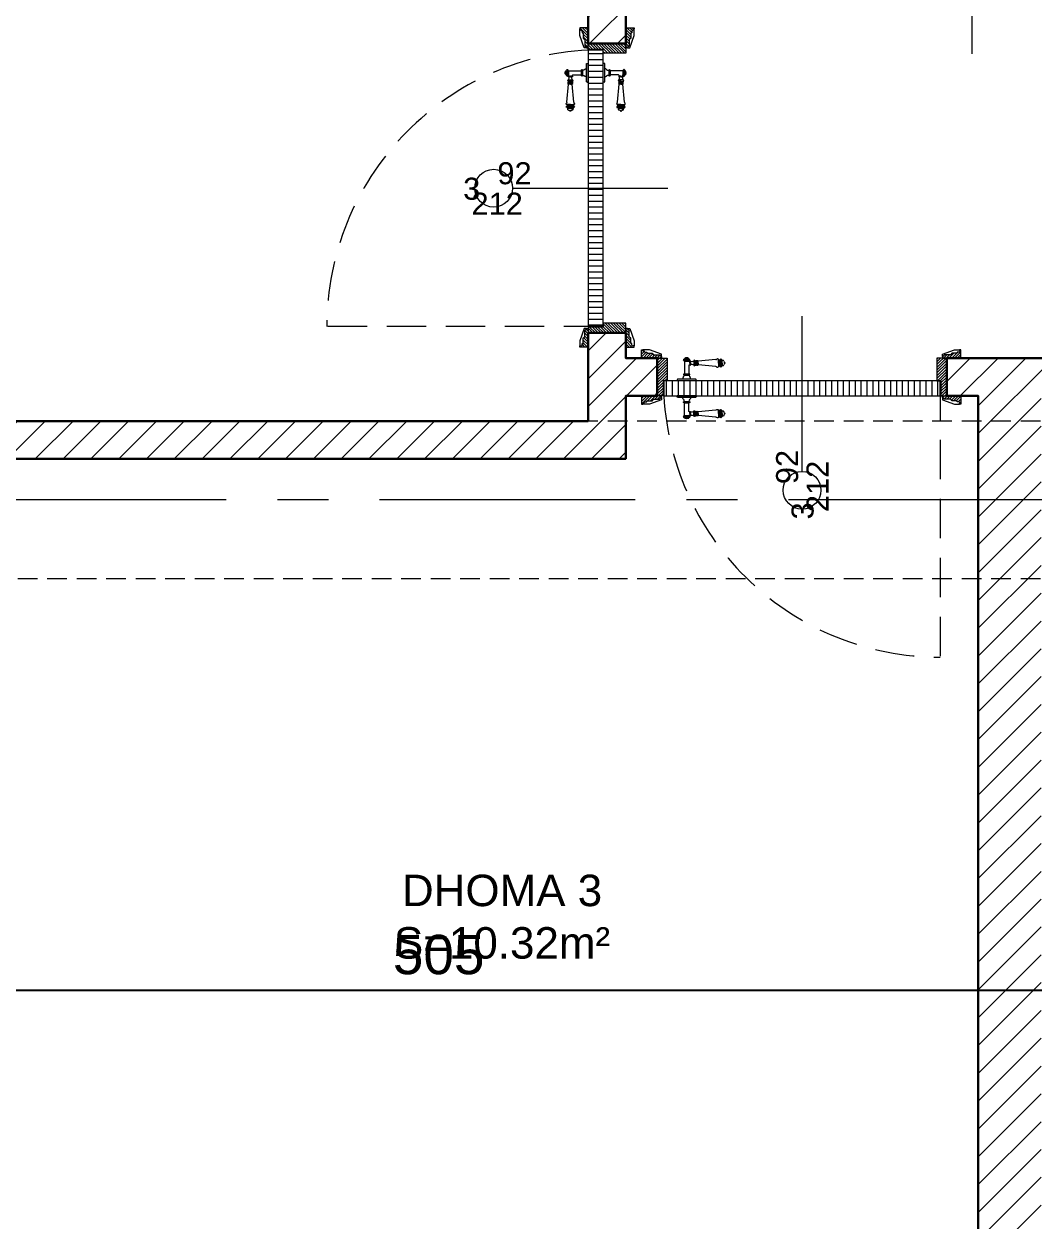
# Model space of a CAD drawing. Header units: centimetres. Extents: x 92587 to 105438, y -55119 to -48334.
# Drawn here: x 93549.8 to 93870.9, y -50901.6 to -50521.2 of the extents above; entities that cross this region are included whole.
import ezdxf

# ---------------------------------------------------------------- set-up
doc = ezdxf.new("R2010")
doc.units = ezdxf.units.CM
doc.header["$LTSCALE"] = 50
doc.header["$MEASUREMENT"] = 0
doc.linetypes.add('AXES', pattern=[2, 1.25, -0.25, 0.25, -0.25])
doc.linetypes.add('CACHE', pattern=[0.375, 0.25, -0.125])
doc.layers.get('0').update_dxf_attribs({"color": 8})
doc.layers.add('AXES', color=10, linetype='AXES')
doc.layers.add('TALUS', color=2, linetype='Continuous')
for name, color, linetype, lineweight in [('BETON CACHE', 4, 'CACHE', 5), ('door', 44, 'Continuous', 5), ('MACONNERIE COUPE', 7, 'Continuous', 30), ('MACONNERIE HACHURE', 253, 'Continuous', 13)]:
    doc.layers.add(name, color=color, linetype=linetype, lineweight=lineweight)
doc.layers.add('DEMOL', color=7, linetype='Continuous', lineweight=60, true_color=0xa87e00)
doc.styles.add('GENERATED_STYLE_1', font='arial.ttf')
doc.styles.add('RS_TEXT_1.50', font='arial.ttf', dxfattribs={"height": 12.5})
doc.styles.add('RS_TXT_50', font='arial.ttf', dxfattribs={"height": 12.5})
doc.dimstyles.new('RS_50CM_LINEAIRE', dxfattribs={"dimscale": 5, "dimtxt": 12.5, "dimasz": 1.5, "dimexe": 1, "dimexo": 2.5, "dimgap": 1, "dimtad": 1, "dimdec": 1, "dimrnd": 0.5, "dimdsep": 46, "dimtxsty": 'RS_TXT_50', "dimblk1": 'ARCHTICK', "dimblk2": 'ARCHTICK', "dimsah": 1, "dimcen": 2.5, "dimdle": 1, "dimclrt": 4, "dimadec": 0, "dimazin": 2, "dimtfac": 1, "dimtdec": 1, "dimtix": 1, "dimtmove": 2, "dimatfit": 3, "dimfxl": 1, "dimtolj": 1, "dimtzin": 0, "dimarcsym": 0})

# ---------------------------------------------------------------- blocks, each defined once
blk = doc.blocks.new('A$C1cd8c289')
at = {"layer": 'AXES', "lineweight": 5, "ltscale": 1.3}
blk.add_line((3195, 190), (-1985, 190), dxfattribs=at)
blk = doc.blocks.new('door900')
at = {"color": 0}
for p, q in [((-9.3, 67.7), (9.3, 67.7)), ((9.3, 65.2), (-9.3, 65.2)), ((-6.8, 71.5), (-6.8, 70.2)), ((-5.5, 71.5), (-6.8, 71.5)), ((-6.8, 70.2), (6.8, 70.2)), ((-6.8, 62.7), (-6.8, 24)), ((-6.8, 62.7), (6.8, 62.7)), ((-5.5, 71.5), (5.5, 71.5)), ((5.5, 71.5), (6.8, 71.5)), ((6.8, 71.5), (6.8, 70.2)), ((8.7, 62.7), (6.8, 62.7)), ((6.8, 49.1), (6.8, 24)), ((8.7, 50.9), (8.7, 50.9)), ((10.5, 56.8), (10.5, 62.5)), ((10.5, 56.8), (10.5, 51.1)), ((12.7, 56.8), (12.7, 62.5)), ((12.7, 56.8), (12.7, 51.1)), ((22.5, 63.8), (22.5, 49.8)), ((26.5, 56.8), (26.5, 63.8)), ((26.5, 63.8), (29.1, 63.8)), ((26.5, 63.8), (29.1, 63.8)), ((26.5, 56.8), (26.5, 49.8)), ((26.5, 49.8), (29.1, 49.8)), ((26.5, 49.8), (29.1, 49.8)), ((29.1, 63.8), (29.1, 62.8)), ((29.1, 62.8), (29.1, 56.8)), ((29.1, 50.8), (29.1, 56.8)), ((29.1, 50.8), (29.1, 49.8)), ((29.1, 49.8), (29.1, 49.8)), ((31.1, 62.8), (31.1, 56.8)), ((31.1, 50.8), (31.1, 56.8)), ((34.1, 56.8), (34.1, 62.8)), ((34.1, 62.8), (34.1, 56.8)), ((34.1, 50.8), (34.1, 56.8)), ((34.1, 56.8), (34.1, 50.8)), ((92.8, 68.1), (36.2, 62.8)), ((36.2, 56.8), (36.2, 62.8)), ((36.2, 56.8), (36.2, 50.8)), ((92.8, 45.5), (36.2, 50.8)), ((101.2, 67.3), (103.2, 68)), ((101.2, 56.8), (101.2, 67.3)), ((101.2, 56.8), (101.2, 46.3)), ((101.2, 46.3), (103.2, 45.7)), ((103.2, 68), (103.2, 67.7)), ((103.2, 56.8), (103.2, 68)), ((103.2, 56.8), (103.2, 46.3)), ((103.2, 45.9), (103.2, 45.7)), ((106.5, 68), (105.5, 67.3)), ((105.5, 56.8), (105.5, 67.3)), ((105.5, 56.8), (105.5, 46.3)), ((106.5, 45.7), (105.5, 46.3)), ((106.5, 56.8), (106.5, 68)), ((106.5, 56.8), (106.5, 45.7)), ((110.7, 68), (111.8, 67.3)), ((110.7, 56.8), (110.7, 68)), ((110.7, 56.8), (110.7, 45.7)), ((110.7, 45.7), (111.8, 46.3)), ((111.8, 56.8), (111.8, 67.3)), ((111.8, 66.2), (113.3, 66.2)), ((111.8, 56.8), (111.8, 46.3)), ((111.8, 47.5), (113.3, 47.5)), ((113.3, 56.8), (113.3, 66.2)), ((113.3, 56.8), (113.3, 47.5)), ((120.5, 56.8), (120.5, 58.6)), ((120.5, 56.8), (120.5, 55)), ((-30, 3), (-30, 0)), ((30, 0), (-30, 0)), ((27, 6), (-27, 6)), ((-8.3, 22.3), (8.3, 22.3)), ((-8.3, 18.3), (8.3, 18.3)), ((30, 3), (30, 0))]:
    blk.add_line(p, q, dxfattribs=at)
for centre, radius, start, end in [((-9.3, 66.5), 1.25, 90, 270), ((-6.8, 67.7), 2.51, 90.115, 179.885), ((-6.8, 65.2), 2.51, 180.115, 269.885), ((0, 64), 9.29, 53.4104, 126.5896), ((6.8, 67.7), 2.51, 0.115, 89.885), ((6.8, 65.2), 2.51, 270.115, 359.885), ((8.7, 49), 1.91, 88.7426, 178.1515), ((8.6, 64.9), 2.15, 272.7029, 297.6142), ((8.6, 48.8), 2.15, 62.3858, 87.2971), ((9.3, 66.5), 1.25, 270, 90), ((10, 62.5), 0.561, 3.7097, 127.9634), ((10, 51.1), 0.561, 232.0366, 356.2903), ((11.6, 62.5), 1.1, 0.0106, 179.9894), ((11.6, 51.1), 1.1, 180.0106, 359.9894), ((16.7, 70.5), 8.83, 243.5466, 311.3694), ((16.7, 43.2), 8.83, 48.6306, 116.4534), ((24.5, 63.7), 2.01, 4.1469, 175.8531), ((24.5, 50), 2.01, 184.1469, 355.8531), ((30.1, 62.8), 1.03, 0, 180.0014), ((30.1, 50.8), 1.03, 179.9972, 0), ((32.6, 62.8), 1.48, 0, 180), ((32.6, 50.8), 1.48, 180, 0), ((35.2, 62.8), 1.03, 0, 180), ((32.6, 62.8), 1.48, 1.563306237032948e-10, 2.08440831604393e-10), ((35.2, 50.8), 1.03, 180, 0), ((93.1, 72.5), 4.4, 266.3976, 315.6468), ((93.1, 41.1), 4.4, 44.3532, 93.6024), ((98.3, 67.4), 2.89, 358.3861, 135.6468), ((98.3, 46.2), 2.89, 224.3532, 1.6139), ((104.3, 67.6), 1.15, 170.914, 348.1019), ((104.3, 46.1), 1.15, 11.8981, 189.086), ((108.6, 68), 2.1, 0, 180), ((108.6, 45.7), 2.1, 180, 0), ((115.5, 62.5), 2.84, 13.4568, 140.4953), ((115.5, 51.2), 2.84, 219.5047, 346.5432), ((127.9, 65.2), 9.88, 191.9991, 221.6757), ((127.9, 48.5), 9.88, 138.3243, 168.0009), ((120.5, 56.8), 1.79, 0, 90), ((120.5, 56.8), 1.79, 270, 0), ((-27, 3), 3, 90, 180), ((-6.8, 6), 6, 130.5908, 180), ((-16.6, 16.6), 8.41, 314.3689, 12.0705), ((-8.3, 20.3), 2, 90, 270), ((-8.5, 24), 1.71, 275.059, 359.7825), ((8.5, 24), 1.71, 180.2175, 264.941), ((16.6, 16.6), 8.41, 167.9295, 225.6311), ((8.3, 20.3), 2, 270, 90), ((6.8, 6), 6, 0, 49.4092), ((27, 3), 3, 0, 90)]:
    blk.add_arc(centre, radius, start, end, dxfattribs=at)
blk = doc.blocks.new('_ArchTick')
at = {"color": 0, "linetype": 'ByBlock', "const_width": 0.15}
blk.add_lwpolyline([(-0.5, -0.5), (0.5, 0.5)], dxfattribs=at)
blk = doc.blocks.new('*D2856')
at = {"layer": 'Defpoints', "color": 0, "ltscale": 0.5, "transparency": 16777216}
for p in [(93429.11, -50828.34), (93934.11, -50987.36), (93429.11, -51247.36)]:
    blk.add_point(p, dxfattribs=at)
at = {"layer": 'TALUS', "color": 0, "lineweight": -2, "ltscale": 0.5, "transparency": 16777216}
for p, q in [((93429.11, -51234.86), (93429.11, -50823.34)), ((93934.11, -50974.86), (93934.11, -50823.34)), ((93939.11, -50828.34), (93424.11, -50828.34))]:
    blk.add_line(p, q, dxfattribs=at)
at = {"layer": 'TALUS', "color": 0, "lineweight": -2, "ltscale": 0.5, "transparency": 16777216, "xscale": 7.5, "yscale": 7.5, "zscale": 7.5, "rotation": 180}
blk.add_blockref('_ArchTick', (93429.11, -50828.34), dxfattribs=at)
at = {"layer": 'TALUS', "color": 0, "lineweight": -2, "ltscale": 0.5, "transparency": 16777216, "xscale": 7.5, "yscale": 7.5, "zscale": 7.5}
blk.add_blockref('_ArchTick', (93934.11, -50828.34), dxfattribs=at)
at = {"layer": 'TALUS', "color": 4, "ltscale": 0.5, "transparency": 16777216, "insert": (93681.61, -50816.96), "char_height": 12.5, "attachment_point": 5, "style": 'RS_TXT_50'}
blk.add_mtext('\\A1;505', dxfattribs=at)

msp = doc.modelspace()

# ---------------------------------------------------------------- hatches: boundary and pattern name
at = {"layer": 'door'}
h = msp.add_hatch(dxfattribs=at)
h.set_pattern_fill('ANSI31', color=256, scale=5, angle=990)
h.set_pattern_definition([(315, (150534.07864, 92341.89514), (0.4419417382, 0.4419417382), [])])
h.paths.add_polyline_path([(93741.11, -50527.36), (93741.11, -50530.51), (93733.93, -50530.51), (93733.93, -50529.25), (93729.11, -50529.25), (93729.11, -50527.36)])
edge = h.paths.add_edge_path()
edge.add_line((93742.99, -50523.61), (93742.99, -50524.03))
edge.add_line((93742.99, -50524.03), (93742.68, -50524.03))
edge.add_line((93742.68, -50524.03), (93742.68, -50525.79))
edge.add_line((93742.68, -50525.79), (93742.47, -50525.79))
edge.add_arc((93742.16, -50525.79), 0.314, 270, 360, ccw=False)
edge.add_line((93742.16, -50526.11), (93742.16, -50528.2))
edge.add_line((93742.16, -50528.2), (93741.95, -50528.2))
edge.add_arc((93741.63, -50528.2), 0.314, -90, 0, ccw=False)
edge.add_line((93741.63, -50528.51), (93741.63, -50528.72))
edge.add_line((93741.63, -50528.72), (93741.11, -50528.72))
edge.add_line((93741.11, -50528.72), (93741.11, -50522.36))
edge.add_line((93741.11, -50522.36), (93743.73, -50522.36))
edge.add_line((93743.73, -50522.36), (93743.73, -50522.77))
edge.add_line((93743.73, -50522.77), (93743.41, -50522.77))
edge.add_line((93743.41, -50522.77), (93743.41, -50523.19))
edge.add_arc((93743.41, -50523.61), 0.419, 90, 180)
edge = h.paths.add_edge_path()
edge.add_line((93727.22, -50523.61), (93727.22, -50524.03))
edge.add_line((93727.22, -50524.03), (93727.54, -50524.03))
edge.add_line((93727.54, -50524.03), (93727.54, -50525.79))
edge.add_line((93727.54, -50525.79), (93727.75, -50525.79))
edge.add_arc((93728.06, -50525.79), 0.314, 180, 270)
edge.add_line((93728.06, -50526.11), (93728.06, -50528.2))
edge.add_line((93728.06, -50528.2), (93728.27, -50528.2))
edge.add_arc((93728.58, -50528.2), 0.314, 180, 270)
edge.add_line((93728.58, -50528.51), (93728.58, -50528.72))
edge.add_line((93728.58, -50528.72), (93729.11, -50528.72))
edge.add_line((93729.11, -50528.72), (93729.11, -50522.36))
edge.add_line((93729.11, -50522.36), (93726.49, -50522.36))
edge.add_line((93726.49, -50522.36), (93726.49, -50522.77))
edge.add_line((93726.49, -50522.77), (93726.8, -50522.77))
edge.add_line((93726.8, -50522.77), (93726.8, -50523.19))
edge.add_arc((93726.8, -50523.61), 0.419, 0, 90, ccw=False)
h = msp.add_hatch(dxfattribs=at)
h.set_pattern_fill('ANSI31', color=256, scale=15, angle=495)
h.set_pattern_definition([(180, (194581.511, -101166.82), (-8e-16, -1.875), [])])
h.paths.add_polyline_path([(93733.88, -50617.27), (93733.88, -50529.46), (93729.16, -50529.46), (93729.16, -50617.27)])
h = msp.add_hatch(dxfattribs=at)
h.set_pattern_fill('ANSI31', color=256, scale=5, angle=990)
h.set_pattern_definition([(315, (150534.07864, 92341.89514), (0.4419417382, 0.4419417382), [])])
edge = h.paths.add_edge_path()
edge.add_line((93742.99, -50623.11), (93742.99, -50622.7))
edge.add_line((93742.99, -50622.7), (93742.68, -50622.7))
edge.add_line((93742.68, -50622.7), (93742.68, -50620.93))
edge.add_line((93742.68, -50620.93), (93742.47, -50620.93))
edge.add_arc((93742.16, -50620.93), 0.314, 0, 90)
edge.add_line((93742.16, -50620.62), (93742.16, -50618.52))
edge.add_line((93742.16, -50618.52), (93741.95, -50618.52))
edge.add_arc((93741.63, -50618.52), 0.314, 360, 450)
edge.add_line((93741.63, -50618.21), (93741.63, -50618))
edge.add_line((93741.63, -50618), (93741.11, -50618))
edge.add_line((93741.11, -50618), (93741.11, -50623.86))
edge.add_line((93741.11, -50623.86), (93743.73, -50623.86))
edge.add_line((93743.73, -50623.86), (93743.73, -50623.45))
edge.add_line((93743.73, -50623.45), (93743.41, -50623.45))
edge.add_line((93743.41, -50623.45), (93743.41, -50623.53))
edge.add_arc((93743.41, -50623.11), 0.419, 180, 270, ccw=False)
h.paths.add_polyline_path([(93741.11, -50619.36), (93741.11, -50616.22), (93733.93, -50616.22), (93733.93, -50617.48), (93729.11, -50617.48), (93729.11, -50619.36)])
edge = h.paths.add_edge_path()
edge.add_line((93727.22, -50623.11), (93727.22, -50622.7))
edge.add_line((93727.22, -50622.7), (93727.54, -50622.7))
edge.add_line((93727.54, -50622.7), (93727.54, -50620.93))
edge.add_line((93727.54, -50620.93), (93727.75, -50620.93))
edge.add_arc((93728.06, -50620.93), 0.314, 90, 180, ccw=False)
edge.add_line((93728.06, -50620.62), (93728.06, -50618.52))
edge.add_line((93728.06, -50618.52), (93728.27, -50618.52))
edge.add_arc((93728.58, -50618.52), 0.314, 90, 180, ccw=False)
edge.add_line((93728.58, -50618.21), (93728.58, -50618))
edge.add_line((93728.58, -50618), (93729.11, -50618))
edge.add_line((93729.11, -50618), (93729.11, -50623.86))
edge.add_line((93729.11, -50623.86), (93726.49, -50623.86))
edge.add_line((93726.49, -50623.86), (93726.49, -50623.45))
edge.add_line((93726.49, -50623.45), (93726.8, -50623.45))
edge.add_line((93726.8, -50623.45), (93726.8, -50623.53))
edge.add_arc((93726.8, -50623.11), 0.419, 270, 360)
h = msp.add_hatch(dxfattribs=at)
h.set_pattern_fill('ANSI31', color=256, scale=5, angle=1080)
h.set_pattern_definition([(45, (-51132.1491, 1419.608), (-0.4419417382, 0.4419417382), [])])
h.paths.add_polyline_path([(93751.11, -50627.36), (93754.25, -50627.36), (93754.25, -50634.54), (93752.99, -50634.54), (93752.99, -50639.36), (93751.11, -50639.36)])
edge = h.paths.add_edge_path()
edge.add_line((93747.36, -50625.48), (93747.78, -50625.48))
edge.add_line((93747.78, -50625.48), (93747.78, -50625.79))
edge.add_line((93747.78, -50625.79), (93749.54, -50625.79))
edge.add_line((93749.54, -50625.79), (93749.54, -50626))
edge.add_arc((93749.54, -50626.31), 0.314, 0, 90, ccw=False)
edge.add_line((93749.85, -50626.31), (93751.95, -50626.31))
edge.add_line((93751.95, -50626.31), (93751.95, -50626.52))
edge.add_arc((93751.95, -50626.84), 0.314, 0, 90, ccw=False)
edge.add_line((93752.26, -50626.84), (93752.47, -50626.84))
edge.add_line((93752.47, -50626.84), (93752.47, -50627.36))
edge.add_line((93752.47, -50627.36), (93746.11, -50627.36))
edge.add_line((93746.11, -50627.36), (93746.11, -50624.74))
edge.add_line((93746.11, -50624.74), (93746.52, -50624.74))
edge.add_line((93746.52, -50624.74), (93746.52, -50625.06))
edge.add_line((93746.52, -50625.06), (93746.94, -50625.06))
edge.add_arc((93747.36, -50625.06), 0.419, 180, 270)
edge = h.paths.add_edge_path()
edge.add_line((93747.36, -50641.25), (93747.78, -50641.25))
edge.add_line((93747.78, -50641.25), (93747.78, -50640.93))
edge.add_line((93747.78, -50640.93), (93749.54, -50640.93))
edge.add_line((93749.54, -50640.93), (93749.54, -50640.72))
edge.add_arc((93749.54, -50640.41), 0.314, 270, 360)
edge.add_line((93749.85, -50640.41), (93751.95, -50640.41))
edge.add_line((93751.95, -50640.41), (93751.95, -50640.2))
edge.add_arc((93751.95, -50639.89), 0.314, 270, 360)
edge.add_line((93752.26, -50639.89), (93752.47, -50639.89))
edge.add_line((93752.47, -50639.89), (93752.47, -50639.36))
edge.add_line((93752.47, -50639.36), (93746.11, -50639.36))
edge.add_line((93746.11, -50639.36), (93746.11, -50641.98))
edge.add_line((93746.11, -50641.98), (93746.52, -50641.98))
edge.add_line((93746.52, -50641.98), (93746.52, -50641.67))
edge.add_line((93746.52, -50641.67), (93746.94, -50641.67))
edge.add_arc((93747.36, -50641.67), 0.419, 90, 180, ccw=False)
h = msp.add_hatch(dxfattribs=at)
h.set_pattern_fill('ANSI31', color=256, scale=5, angle=1080)
h.set_pattern_definition([(45, (-51132.1491, 1419.608), (-0.4419417382, 0.4419417382), [])])
edge = h.paths.add_edge_path()
edge.add_line((93846.86, -50625.48), (93846.44, -50625.48))
edge.add_line((93846.44, -50625.48), (93846.44, -50625.79))
edge.add_line((93846.44, -50625.79), (93844.68, -50625.79))
edge.add_line((93844.68, -50625.79), (93844.68, -50626))
edge.add_arc((93844.68, -50626.31), 0.314, 90, 180)
edge.add_line((93844.37, -50626.31), (93842.27, -50626.31))
edge.add_line((93842.27, -50626.31), (93842.27, -50626.52))
edge.add_arc((93842.27, -50626.84), 0.314, 90, 180)
edge.add_line((93841.96, -50626.84), (93841.75, -50626.84))
edge.add_line((93841.75, -50626.84), (93841.75, -50627.36))
edge.add_line((93841.75, -50627.36), (93847.61, -50627.36))
edge.add_line((93847.61, -50627.36), (93847.61, -50624.74))
edge.add_line((93847.61, -50624.74), (93847.2, -50624.74))
edge.add_line((93847.2, -50624.74), (93847.2, -50625.06))
edge.add_line((93847.2, -50625.06), (93847.28, -50625.06))
edge.add_arc((93846.86, -50625.06), 0.419, -90, 0, ccw=False)
h.paths.add_polyline_path([(93843.11, -50627.36), (93839.97, -50627.36), (93839.97, -50634.54), (93841.22, -50634.54), (93841.22, -50639.36), (93843.11, -50639.36)])
edge = h.paths.add_edge_path()
edge.add_line((93846.86, -50641.25), (93846.44, -50641.25))
edge.add_line((93846.44, -50641.25), (93846.44, -50640.93))
edge.add_line((93846.44, -50640.93), (93844.68, -50640.93))
edge.add_line((93844.68, -50640.93), (93844.68, -50640.72))
edge.add_arc((93844.68, -50640.41), 0.314, 180, 270, ccw=False)
edge.add_line((93844.37, -50640.41), (93842.27, -50640.41))
edge.add_line((93842.27, -50640.41), (93842.27, -50640.2))
edge.add_arc((93842.27, -50639.89), 0.314, 180, 270, ccw=False)
edge.add_line((93841.96, -50639.89), (93841.75, -50639.89))
edge.add_line((93841.75, -50639.89), (93841.75, -50639.36))
edge.add_line((93841.75, -50639.36), (93847.61, -50639.36))
edge.add_line((93847.61, -50639.36), (93847.61, -50641.98))
edge.add_line((93847.61, -50641.98), (93847.2, -50641.98))
edge.add_line((93847.2, -50641.98), (93847.2, -50641.67))
edge.add_line((93847.2, -50641.67), (93847.28, -50641.67))
edge.add_arc((93846.86, -50641.67), 0.419, 360, 450)
h = msp.add_hatch(dxfattribs=at)
h.set_pattern_fill('ANSI31', color=256, scale=15, angle=585)
h.set_pattern_definition([(270, (142376.566, 45467.0404), (1.875, -9e-16), [])])
h.paths.add_polyline_path([(93841.01, -50634.6), (93753.2, -50634.6), (93753.2, -50639.31), (93841.01, -50639.31)])
at = {"layer": 'MACONNERIE HACHURE'}
h = msp.add_hatch(dxfattribs=at)
h.set_pattern_fill('ANSI31', color=256, scale=50, style=0)
h.set_pattern_definition([(45, (0, 5835.283), (-4.41941738, 4.41941738), [])])
h.paths.add_polyline_path([(93729.11, -50527.36), (93729.11, -50358.36), (93801.11, -50358.36), (93801.11, -50337.36), (93779.11, -50337.36), (93779.11, -50332.36), (93959.11, -50332.36), (93959.11, -50344.36), (93909.11, -50344.36), (93909.11, -50517.36), (93887.11, -50517.36), (93887.11, -50505.36), (93897.11, -50505.36), (93897.11, -50344.36), (93806.11, -50344.36), (93806.11, -50363.36), (93749.11, -50363.36), (93749.11, -50505.36), (93805.11, -50505.36), (93805.11, -50517.36), (93741.11, -50517.36), (93741.11, -50527.36)])
h.paths.add_polyline_path([(94298.94, -51192.36), (94249.11, -51192.36), (94249.11, -51152.36), (94298.94, -51152.36)])
h.paths.add_polyline_path([(94459.11, -51192.36), (94419.11, -51192.36), (94419.11, -51152.36), (94459.11, -51152.36)])
h.paths.add_polyline_path([(94319.11, -51547.36), (94229.11, -51547.36), (94229.11, -51487.36), (94076.11, -51487.36), (94076.11, -51547.36), (94064.11, -51547.36), (94064.11, -51427.36), (94084.11, -51427.36), (94084.11, -51462.36), (94249.11, -51462.36), (94249.11, -51511.36), (94319.11, -51511.36), (94319.11, -51462.36), (94354.11, -51462.36), (94354.11, -51482.36), (94344.11, -51482.36), (94344.11, -51532.36), (94319.11, -51532.36), (94319.11, -51516.36), (94249.11, -51516.36), (94249.11, -51542.36), (94319.11, -51542.36)])
h.paths.add_polyline_path([(93749.11, -49932.36), (93849.11, -49932.36), (93849.11, -49907.36), (93749.11, -49907.36)])
h.paths.add_polyline_path([(93514.11, -51940.47), (93489.11, -51940.47), (93489.11, -51987.36), (93514.11, -51987.36)])
h.paths.add_polyline_path([(93514.11, -50042.36), (93489.11, -50042.36), (93489.11, -50022.36), (93514.11, -50022.36)])
h.paths.add_polyline_path([(94196.61, -51192.36), (94214.11, -51192.36), (94214.11, -51172.36), (94196.61, -51172.36)])
h.paths.add_polyline_path([(93874.11, -51305.36), (93864.11, -51305.36), (93864.11, -51317.36), (93904.11, -51317.36), (93904.11, -51305.36), (93894.11, -51305.36), (93894.11, -50987.36), (94064.11, -50987.36), (94064.11, -51305.36), (93986.1, -51305.36), (93986.1, -51317.36), (94064.11, -51317.36), (94064.11, -51327.36), (94084.11, -51327.36), (94084.11, -51192.36), (94096.61, -51192.36), (94096.61, -51172.36), (94084.11, -51172.36), (94084.11, -50957.36), (94063.11, -50957.36), (94063.11, -50627.36), (93965.1, -50627.36), (93965.1, -50639.36), (94043.11, -50639.36), (94043.11, -50957.36), (93873.11, -50957.36), (93873.11, -50639.36), (93883.11, -50639.36), (93883.11, -50627.36), (93843.11, -50627.36), (93843.11, -50639.36), (93853.11, -50639.36), (93853.11, -50957.36), (93514.11, -50957.36), (93514.11, -50912.36), (93489.11, -50912.36), (93489.11, -50962.36), (93379.11, -50962.36), (93379.11, -50982.36), (93489.11, -50982.36), (93489.11, -51032.36), (93514.11, -51032.36), (93514.11, -50987.36), (93874.11, -50987.36)])
h.paths.add_polyline_path([(93706.11, -50332.36), (93706.11, -50352.36), (93404.11, -50352.36), (93404.11, -50417.36), (93379.11, -50417.36), (93379.11, -50327.36), (93489.11, -50327.36), (93489.11, -50312.36), (93514.11, -50312.36), (93514.11, -50332.36)])
h.paths.add_polyline_path([(94149.11, -50235.36), (94174.11, -50235.36), (94174.11, -50513.36), (94226.11, -50513.36), (94226.11, -50535.36), (94214.11, -50535.36), (94214.11, -50525.36), (94089.11, -50525.36), (94089.11, -50513.36), (94149.11, -50513.36)])
h.paths.add_polyline_path([(94174.11, -50162.36), (94174.11, -50142.36), (94224.11, -50142.36), (94224.11, -50022.36), (94249.11, -50022.36), (94249.11, -50137.36), (94266.61, -50137.36), (94266.61, -50162.36)])
h.paths.add_polyline_path([(93514.11, -49972.36), (93514.11, -49932.36), (93569.11, -49932.36), (93569.11, -49907.36), (93489.11, -49907.36), (93489.11, -49972.36)])
h.paths.add_polyline_path([(94089.11, -49932.36), (94029.11, -49932.36), (94029.11, -49907.36), (94114.11, -49907.36), (94114.11, -49972.36), (94114.11, -49972.36), (94114.11, -50022.36), (94089.11, -50022.36)])
h.paths.add_polyline_path([(93514.11, -51612.36), (93514.11, -51670.47), (93489.11, -51670.47), (93489.11, -51617.36), (93379.11, -51617.36), (93379.11, -51527.36), (93404.11, -51527.36), (93404.11, -51592.36), (93737.11, -51592.36), (93737.11, -51419.36), (93749.11, -51419.36), (93749.11, -51427.36), (93805.11, -51427.36), (93805.11, -51439.36), (93749.11, -51439.36), (93749.11, -51587.36), (93897.11, -51587.36), (93897.11, -51439.36), (93887.11, -51439.36), (93887.11, -51427.36), (93909.11, -51427.36), (93909.11, -51600.36), (93958.97, -51600.36), (93958.97, -51612.36)])
h.paths.add_polyline_path([(93749.11, -51285.36), (93749.11, -51305.36), (93772.11, -51305.36), (93772.11, -51317.36), (93749.11, -51317.36), (93749.11, -51327.36), (93737.11, -51327.36), (93737.11, -51297.36), (93514.11, -51297.36), (93514.11, -51285.36)], flags=17)
h.paths.add_polyline_path([(93729.11, -50647.36), (93514.11, -50647.36), (93514.11, -50659.36), (93741.11, -50659.36), (93741.11, -50639.36), (93751.11, -50639.36), (93751.11, -50627.36), (93741.11, -50627.36), (93741.11, -50619.36), (93729.11, -50619.36)])
h.paths.add_polyline_path([(94314.11, -50647.36), (94314.11, -50635.36), (94226.11, -50635.36), (94226.11, -50627.36), (94214.11, -50627.36), (94214.11, -50647.36)])
h.paths.add_polyline_path([(93404.11, -51297.36), (93379.11, -51297.36), (93379.11, -51347.36), (93404.11, -51347.36)])
h.paths.add_polyline_path([(93404.11, -50647.36), (93379.11, -50647.36), (93379.11, -50597.36), (93404.11, -50597.36)])
h.paths.add_polyline_path([(93514.11, -51247.36), (93489.11, -51247.36), (93489.11, -51192.47), (93514.11, -51192.47)], flags=17)
h.paths.add_polyline_path([(93514.11, -50697.36), (93489.11, -50697.36), (93489.11, -50752.25), (93514.11, -50752.25)], flags=17)
h.paths.add_polyline_path([(94659.28, -51192.36), (94709.11, -51192.36), (94709.11, -51152.36), (94659.28, -51152.36)])
h.paths.add_polyline_path([(94499.11, -51192.36), (94539.11, -51192.36), (94539.11, -51152.36), (94499.11, -51152.36)])
h.paths.add_polyline_path([(94344.11, -52012.36), (94364.11, -52012.36), (94364.11, -52037.36), (94344.11, -52037.36)])
h.paths.add_polyline_path([(94029.11, -52012.36), (94029.11, -52037.36), (94209.11, -52037.36), (94209.11, -52012.36)])
h.paths.add_polyline_path([(94639.11, -51547.36), (94729.11, -51547.36), (94729.11, -51487.36), (94882.11, -51487.36), (94882.11, -51547.36), (94894.11, -51547.36), (94894.11, -51427.36), (94874.11, -51427.36), (94874.11, -51462.36), (94709.11, -51462.36), (94709.11, -51511.36), (94639.11, -51511.36), (94639.11, -51462.36), (94454.11, -51462.36), (94454.11, -51482.36), (94614.11, -51482.36), (94614.11, -51532.36), (94639.11, -51532.36), (94639.11, -51516.36), (94709.11, -51516.36), (94709.11, -51542.36), (94639.11, -51542.36)])
h.paths.add_polyline_path([(95209.11, -49932.36), (95109.11, -49932.36), (95109.11, -49907.36), (95209.11, -49907.36)])
h.paths.add_polyline_path([(95444.11, -51940.47), (95469.11, -51940.47), (95469.11, -51987.36), (95444.11, -51987.36)])
h.paths.add_polyline_path([(95444.11, -50042.36), (95469.11, -50042.36), (95469.11, -50022.36), (95444.11, -50022.36)])
h.paths.add_polyline_path([(94761.61, -51192.36), (94744.11, -51192.36), (94744.11, -51172.36), (94761.61, -51172.36)])
h.paths.add_polyline_path([(94464.11, -50162.36), (94446.61, -50162.36), (94446.61, -50137.36), (94464.11, -50137.36), (94464.11, -49972.36), (94494.11, -49972.36), (94494.11, -50137.36), (94511.72, -50137.36), (94511.72, -50162.36), (94494.11, -50162.36), (94494.11, -50635.36), (94562.11, -50635.36), (94562.11, -50647.36), (94494.11, -50647.36), (94494.11, -50822.36), (94464.11, -50822.36), (94464.11, -50647.36), (94396.11, -50647.36), (94396.11, -50635.36), (94464.11, -50635.36)])
h.paths.add_polyline_path([(95084.11, -51305.36), (95094.11, -51305.36), (95094.11, -51317.36), (95054.11, -51317.36), (95054.11, -51305.36), (95064.11, -51305.36), (95064.11, -50987.36), (94894.11, -50987.36), (94894.11, -51305.36), (94972.12, -51305.36), (94972.12, -51317.36), (94894.11, -51317.36), (94894.11, -51327.36), (94874.11, -51327.36), (94874.11, -51192.36), (94861.61, -51192.36), (94861.61, -51172.36), (94874.11, -51172.36), (94874.11, -50957.36), (94895.11, -50957.36), (94895.11, -50627.36), (94993.12, -50627.36), (94993.12, -50639.36), (94915.11, -50639.36), (94915.11, -50957.36), (95085.11, -50957.36), (95085.11, -50639.36), (95075.11, -50639.36), (95075.11, -50627.36), (95115.11, -50627.36), (95115.11, -50639.36), (95105.11, -50639.36), (95105.11, -50957.36), (95444.11, -50957.36), (95444.11, -50912.36), (95469.11, -50912.36), (95469.11, -50962.36), (95579.11, -50962.36), (95579.11, -50982.36), (95469.11, -50982.36), (95469.11, -51032.36), (95444.11, -51032.36), (95444.11, -50987.36), (95084.11, -50987.36)])
h.paths.add_polyline_path([(95229.11, -50358.36), (95157.11, -50358.36), (95157.11, -50337.36), (95179.11, -50337.36), (95179.11, -50332.36), (94999.11, -50332.36), (94999.11, -50344.36), (95049.11, -50344.36), (95049.11, -50517.36), (95071.11, -50517.36), (95071.11, -50505.36), (95061.11, -50505.36), (95061.11, -50344.36), (95152.11, -50344.36), (95152.11, -50363.36), (95209.11, -50363.36), (95209.11, -50505.36), (95153.11, -50505.36), (95153.11, -50517.36), (95217.11, -50517.36), (95217.11, -50527.36), (95229.11, -50527.36)])
h.paths.add_polyline_path([(95252.11, -50332.36), (95252.11, -50352.36), (95554.11, -50352.36), (95554.11, -50417.36), (95579.11, -50417.36), (95579.11, -50327.36), (95469.11, -50327.36), (95469.11, -50312.36), (95444.11, -50312.36), (95444.11, -50332.36)])
h.paths.add_polyline_path([(94809.11, -50235.36), (94784.11, -50235.36), (94784.11, -50513.36), (94732.11, -50513.36), (94732.11, -50535.36), (94744.11, -50535.36), (94744.11, -50525.36), (94869.11, -50525.36), (94869.11, -50513.36), (94809.11, -50513.36)])
h.paths.add_polyline_path([(94784.11, -50162.36), (94784.11, -50142.36), (94734.11, -50142.36), (94734.11, -50022.36), (94709.11, -50022.36), (94709.11, -50137.36), (94691.61, -50137.36), (94691.61, -50162.36)])
h.paths.add_polyline_path([(95444.11, -49972.36), (95444.11, -49932.36), (95389.11, -49932.36), (95389.11, -49907.36), (95469.11, -49907.36), (95469.11, -49972.36)])
h.paths.add_polyline_path([(94869.11, -49932.36), (94929.11, -49932.36), (94929.11, -49907.36), (94844.11, -49907.36), (94844.11, -49972.36), (94844.11, -49972.36), (94844.11, -50022.36), (94869.11, -50022.36)])
h.paths.add_polyline_path([(93514.11, -52012.36), (93569.11, -52012.36), (93569.11, -52037.36), (93514.11, -52037.36)])
h.paths.add_polyline_path([(93749.11, -52012.36), (93749.11, -52037.36), (93849.11, -52037.36), (93849.11, -52012.36)])
h.paths.add_polyline_path([(94464.11, -52012.36), (94614.11, -52012.36), (94614.11, -52037.36), (94464.11, -52037.36)])
h.paths.add_polyline_path([(94749.11, -52012.36), (95444.11, -52012.36), (95444.11, -52037.36), (94749.11, -52037.36)])
h.paths.add_polyline_path([(95444.11, -51612.36), (95444.11, -51670.47), (95469.11, -51670.47), (95469.11, -51617.36), (95579.11, -51617.36), (95579.11, -51527.36), (95554.11, -51527.36), (95554.11, -51592.36), (95221.11, -51592.36), (95221.11, -51419.36), (95209.11, -51419.36), (95209.11, -51427.36), (95153.11, -51427.36), (95153.11, -51439.36), (95209.11, -51439.36), (95209.11, -51587.36), (95061.11, -51587.36), (95061.11, -51439.36), (95071.11, -51439.36), (95071.11, -51427.36), (95049.11, -51427.36), (95049.11, -51600.36), (94999.24, -51600.36), (94999.24, -51612.36)])
h.paths.add_polyline_path([(95209.11, -51285.36), (95209.11, -51305.36), (95186.11, -51305.36), (95186.11, -51317.36), (95209.11, -51317.36), (95209.11, -51327.36), (95221.11, -51327.36), (95221.11, -51297.36), (95444.11, -51297.36), (95444.11, -51285.36)], flags=17)
h.paths.add_polyline_path([(95229.11, -50647.36), (95444.11, -50647.36), (95444.11, -50659.36), (95217.11, -50659.36), (95217.11, -50639.36), (95207.11, -50639.36), (95207.11, -50627.36), (95217.11, -50627.36), (95217.11, -50619.36), (95229.11, -50619.36)])
h.paths.add_polyline_path([(94644.11, -50647.36), (94644.11, -50635.36), (94732.11, -50635.36), (94732.11, -50627.36), (94744.11, -50627.36), (94744.11, -50647.36)])
h.paths.add_polyline_path([(95554.11, -51297.36), (95579.11, -51297.36), (95579.11, -51347.36), (95554.11, -51347.36)])
h.paths.add_polyline_path([(95554.11, -50647.36), (95579.11, -50647.36), (95579.11, -50597.36), (95554.11, -50597.36)])
h.paths.add_polyline_path([(95444.11, -51247.36), (95469.11, -51247.36), (95469.11, -51192.47), (95444.11, -51192.47)], flags=17)
h.paths.add_polyline_path([(95444.11, -50697.36), (95469.11, -50697.36), (95469.11, -50752.25), (95444.11, -50752.25)], flags=17)

# ---------------------------------------------------------------- linework, layer by layer
at = {"layer": 'BETON CACHE', "lineweight": 5, "ltscale": 0.5}
msp.add_lwpolyline([(93379.11, -50697.36), (95579.11, -50697.36), (95579.11, -50647.36), (93379.11, -50647.36)], close=True, dxfattribs=at)
at = {"layer": 'door'}
for p, q in [((93851.12, -50481.37), (93851.12, -50530.69)), ((93705.11, -50573.36), (93754.43, -50573.36)), ((93797.11, -50663.36), (93797.11, -50614.04))]:
    msp.add_line(p, q, dxfattribs=at)
at = {"layer": 'door', "linetype": 'CACHE'}
for p, q in [((93733.88, -50617.27), (93646.07, -50617.27)), ((93841.01, -50634.6), (93841.01, -50722.41))]:
    msp.add_line(p, q, dxfattribs=at)
at = {"layer": 'door'}
for points in [[(93727.22, -50523.61), (93727.22, -50524.03), (93727.54, -50524.03), (93727.54, -50525.79), (93727.75, -50525.79, 0.414214), (93728.06, -50526.11), (93728.06, -50528.2), (93728.27, -50528.2, 0.414214), (93728.58, -50528.51), (93728.58, -50528.72), (93729.11, -50528.72), (93729.11, -50522.36), (93726.49, -50522.36), (93726.49, -50522.77), (93726.8, -50522.77), (93726.8, -50523.19, -0.414214), (93727.22, -50523.61)], [(93742.99, -50523.61), (93742.99, -50524.03), (93742.68, -50524.03), (93742.68, -50525.79), (93742.47, -50525.79, -0.414214), (93742.16, -50526.11), (93742.16, -50528.2), (93741.95, -50528.2, -0.414214), (93741.63, -50528.51), (93741.63, -50528.72), (93741.11, -50528.72), (93741.11, -50522.36), (93743.73, -50522.36), (93743.73, -50522.77), (93743.41, -50522.77), (93743.41, -50523.19, 0.414214), (93742.99, -50523.61)], [(93727.22, -50623.11), (93727.22, -50622.7), (93727.54, -50622.7), (93727.54, -50620.93), (93727.75, -50620.93, -0.414214), (93728.06, -50620.62), (93728.06, -50618.52), (93728.27, -50618.52, -0.414214), (93728.58, -50618.21), (93728.58, -50618), (93729.11, -50618), (93729.11, -50623.86), (93726.49, -50623.86), (93726.49, -50623.45), (93726.8, -50623.45), (93726.8, -50623.53, 0.414214), (93727.22, -50623.11)], [(93742.99, -50623.11), (93742.99, -50622.7), (93742.68, -50622.7), (93742.68, -50620.93), (93742.47, -50620.93, 0.414214), (93742.16, -50620.62), (93742.16, -50618.52), (93741.95, -50618.52, 0.414214), (93741.63, -50618.21), (93741.63, -50618), (93741.11, -50618), (93741.11, -50623.86), (93743.73, -50623.86), (93743.73, -50623.45), (93743.41, -50623.45), (93743.41, -50623.53, -0.414214), (93742.99, -50623.11)], [(93747.36, -50625.48), (93747.78, -50625.48), (93747.78, -50625.79), (93749.54, -50625.79), (93749.54, -50626, -0.414214), (93749.85, -50626.31), (93751.95, -50626.31), (93751.95, -50626.52, -0.414214), (93752.26, -50626.84), (93752.47, -50626.84), (93752.47, -50627.36), (93746.11, -50627.36), (93746.11, -50624.74), (93746.52, -50624.74), (93746.52, -50625.06), (93746.94, -50625.06, 0.414214), (93747.36, -50625.48)], [(93846.86, -50625.48), (93846.44, -50625.48), (93846.44, -50625.79), (93844.68, -50625.79), (93844.68, -50626, 0.414214), (93844.37, -50626.31), (93842.27, -50626.31), (93842.27, -50626.52, 0.414214), (93841.96, -50626.84), (93841.75, -50626.84), (93841.75, -50627.36), (93847.61, -50627.36), (93847.61, -50624.74), (93847.2, -50624.74), (93847.2, -50625.06), (93847.28, -50625.06, -0.414214), (93846.86, -50625.48)], [(93747.36, -50641.25), (93747.78, -50641.25), (93747.78, -50640.93), (93749.54, -50640.93), (93749.54, -50640.72, 0.414214), (93749.85, -50640.41), (93751.95, -50640.41), (93751.95, -50640.2, 0.414214), (93752.26, -50639.89), (93752.47, -50639.89), (93752.47, -50639.36), (93746.11, -50639.36), (93746.11, -50641.98), (93746.52, -50641.98), (93746.52, -50641.67), (93746.94, -50641.67, -0.414214), (93747.36, -50641.25)], [(93846.86, -50641.25), (93846.44, -50641.25), (93846.44, -50640.93), (93844.68, -50640.93), (93844.68, -50640.72, -0.414214), (93844.37, -50640.41), (93842.27, -50640.41), (93842.27, -50640.2, -0.414214), (93841.96, -50639.89), (93841.75, -50639.89), (93841.75, -50639.36), (93847.61, -50639.36), (93847.61, -50641.98), (93847.2, -50641.98), (93847.2, -50641.67), (93847.28, -50641.67, 0.414214), (93846.86, -50641.25)]]:
    msp.add_lwpolyline(points, format="xyb", dxfattribs=at)
for points in [[(93728.58, -50528.72), (93727.85, -50528.72), (93726.49, -50524.87), (93726.49, -50522.77)], [(93741.63, -50528.72), (93742.37, -50528.72), (93743.73, -50524.87), (93743.73, -50522.77)], [(93741.11, -50527.36), (93741.11, -50530.51), (93733.93, -50530.51), (93733.93, -50529.25), (93729.11, -50529.25), (93729.11, -50527.36), (93741.11, -50527.36)], [(93733.88, -50617.27), (93733.88, -50529.46), (93729.16, -50529.46), (93729.16, -50617.27), (93733.88, -50617.27)], [(93728.58, -50618), (93727.85, -50618), (93726.49, -50621.86), (93726.49, -50623.45)], [(93741.11, -50619.36), (93741.11, -50616.22), (93733.93, -50616.22), (93733.93, -50617.48), (93729.11, -50617.48), (93729.11, -50619.36), (93741.11, -50619.36)], [(93741.63, -50618), (93742.37, -50618), (93743.73, -50621.86), (93743.73, -50623.45)], [(93752.47, -50626.84), (93752.47, -50626.11), (93748.61, -50624.74), (93746.52, -50624.74)], [(93841.75, -50626.84), (93841.75, -50626.11), (93845.6, -50624.74), (93847.2, -50624.74)], [(93751.11, -50627.36), (93754.25, -50627.36), (93754.25, -50634.54), (93752.99, -50634.54), (93752.99, -50639.36), (93751.11, -50639.36), (93751.11, -50627.36)], [(93843.11, -50627.36), (93839.97, -50627.36), (93839.97, -50634.54), (93841.22, -50634.54), (93841.22, -50639.36), (93843.11, -50639.36), (93843.11, -50627.36)], [(93841.01, -50634.6), (93753.2, -50634.6), (93753.2, -50639.31), (93841.01, -50639.31), (93841.01, -50634.6)], [(93752.47, -50639.89), (93752.47, -50640.62), (93748.61, -50641.98), (93746.52, -50641.98)], [(93841.75, -50639.89), (93841.75, -50640.62), (93845.6, -50641.98), (93847.2, -50641.98)]]:
    msp.add_lwpolyline(points, dxfattribs=at)
for centre in [(93699.11, -50573.36), (93797.11, -50669.36)]:
    msp.add_circle(centre, 6, dxfattribs=at)
at = {"layer": 'door', "linetype": 'CACHE'}
for centre, start, end in [((93734.1, -50617.36), 93.2184, 179.9417), ((93841.1, -50634.37), 183.2184, 269.9417)]:
    msp.add_arc(centre, 88.04, start, end, dxfattribs=at)
at = {"layer": 'MACONNERIE COUPE'}
for points in [[(93729.11, -50527.36), (93729.11, -50358.36), (93801.11, -50358.36), (93801.11, -50337.36), (93779.11, -50337.36), (93779.11, -50332.36), (93959.11, -50332.36), (93959.11, -50344.36), (93909.11, -50344.36), (93909.11, -50517.36), (93887.11, -50517.36), (93887.11, -50505.36), (93897.11, -50505.36), (93897.11, -50344.36), (93806.11, -50344.36), (93806.11, -50363.36), (93749.11, -50363.36), (93749.11, -50505.36), (93805.11, -50505.36), (93805.11, -50517.36), (93741.11, -50517.36), (93741.11, -50527.36)], [(93729.11, -50647.36), (93514.11, -50647.36), (93514.11, -50659.36), (93741.11, -50659.36), (93741.11, -50639.36), (93751.11, -50639.36), (93751.11, -50627.36), (93741.11, -50627.36), (93741.11, -50619.36), (93729.11, -50619.36)]]:
    msp.add_lwpolyline(points, close=True, dxfattribs=at)
msp.add_lwpolyline([(93883.11, -50627.36), (93843.11, -50627.36), (93843.11, -50639.36), (93853.11, -50639.36), (93853.11, -50957.36), (93514.11, -50957.36), (93514.11, -50912.36), (93489.11, -50912.36), (93489.11, -50962.36), (93379.11, -50962.36), (93379.11, -50982.36), (93489.11, -50982.36), (93489.11, -51032.36), (93514.11, -51032.36), (93514.11, -50987.36), (93874.11, -50987.36)], dxfattribs=at)

# ---------------------------------------------------------------- block references
at = {"layer": 'door', "yscale": 0.1, "zscale": 0.1}
for p, xscale, rotation in [((93729.16, -50536.7), -0.1, 90), ((93733.88, -50536.7), 0.1, 270), ((93760.44, -50639.31), -0.1, 180)]:
    msp.add_blockref('door900', p, dxfattribs=dict(at, xscale=xscale, rotation=rotation))
at = {"layer": 'door', "xscale": 0.1, "yscale": 0.1, "zscale": 0.1}
msp.add_blockref('door900', (93760.44, -50634.6), dxfattribs=at)
at = {"layer": 'MACONNERIE COUPE', "lineweight": 5, "ltscale": 0.5}
msp.add_blockref('A$C1cd8c289', (94709.11, -50862.36), dxfattribs=at)

# ---------------------------------------------------------------- texts
at = {"layer": 'DEMOL', "lineweight": -2, "insert": (93701.77, -50804.91), "char_height": 10, "width": 93.9293, "attachment_point": 5, "style": 'RS_TEXT_1.50'}
msp.add_mtext('DHOMA 3\\PS=10.32m²', dxfattribs=at)
at = {"layer": 'door', "char_height": 7, "attachment_point": 9, "style": 'GENERATED_STYLE_1'}
for s, insert in [('\\A1;\\pxql,t0;92', (93711.17, -50572.21)), ('\\A1;\\pxql,t0;212', (93708.37, -50581.79))]:
    msp.add_mtext(s, dxfattribs=dict(at, insert=insert))
at = {"layer": 'door', "char_height": 7, "style": 'GENERATED_STYLE_1'}
for s, insert, attachment_point, rotation in [('\\A1;\\pxql,t0;3', (93696.41, -50570.03), 3, 0.033), ('\\A1;\\pxql,t0;92', (93795.96, -50656.53), 9, 90), ('\\A1;\\pxql,t0;212', (93805.54, -50659.97), 9, 90), ('\\A1;\\pxql,t0;3', (93793.78, -50671.63), 3, 90)]:
    msp.add_mtext(s, dxfattribs=dict(at, insert=insert, attachment_point=attachment_point, rotation=rotation))

# ---------------------------------------------------------------- dimensions: what is measured, and where the dimension line sits
at = {"layer": 'TALUS', "ltscale": 0.5}
dim = msp.add_linear_dim(base=(93429.11, -50828.34), p1=(93934.11, -50987.36), p2=(93429.11, -51247.36), dimstyle='RS_50CM_LINEAIRE', dxfattribs=at)
dim.commit()
dim.dimension.update_dxf_attribs({"geometry": '*D2856', "text_midpoint": (93681.61, -50816.96)})

doc.saveas('drawing.dxf')
